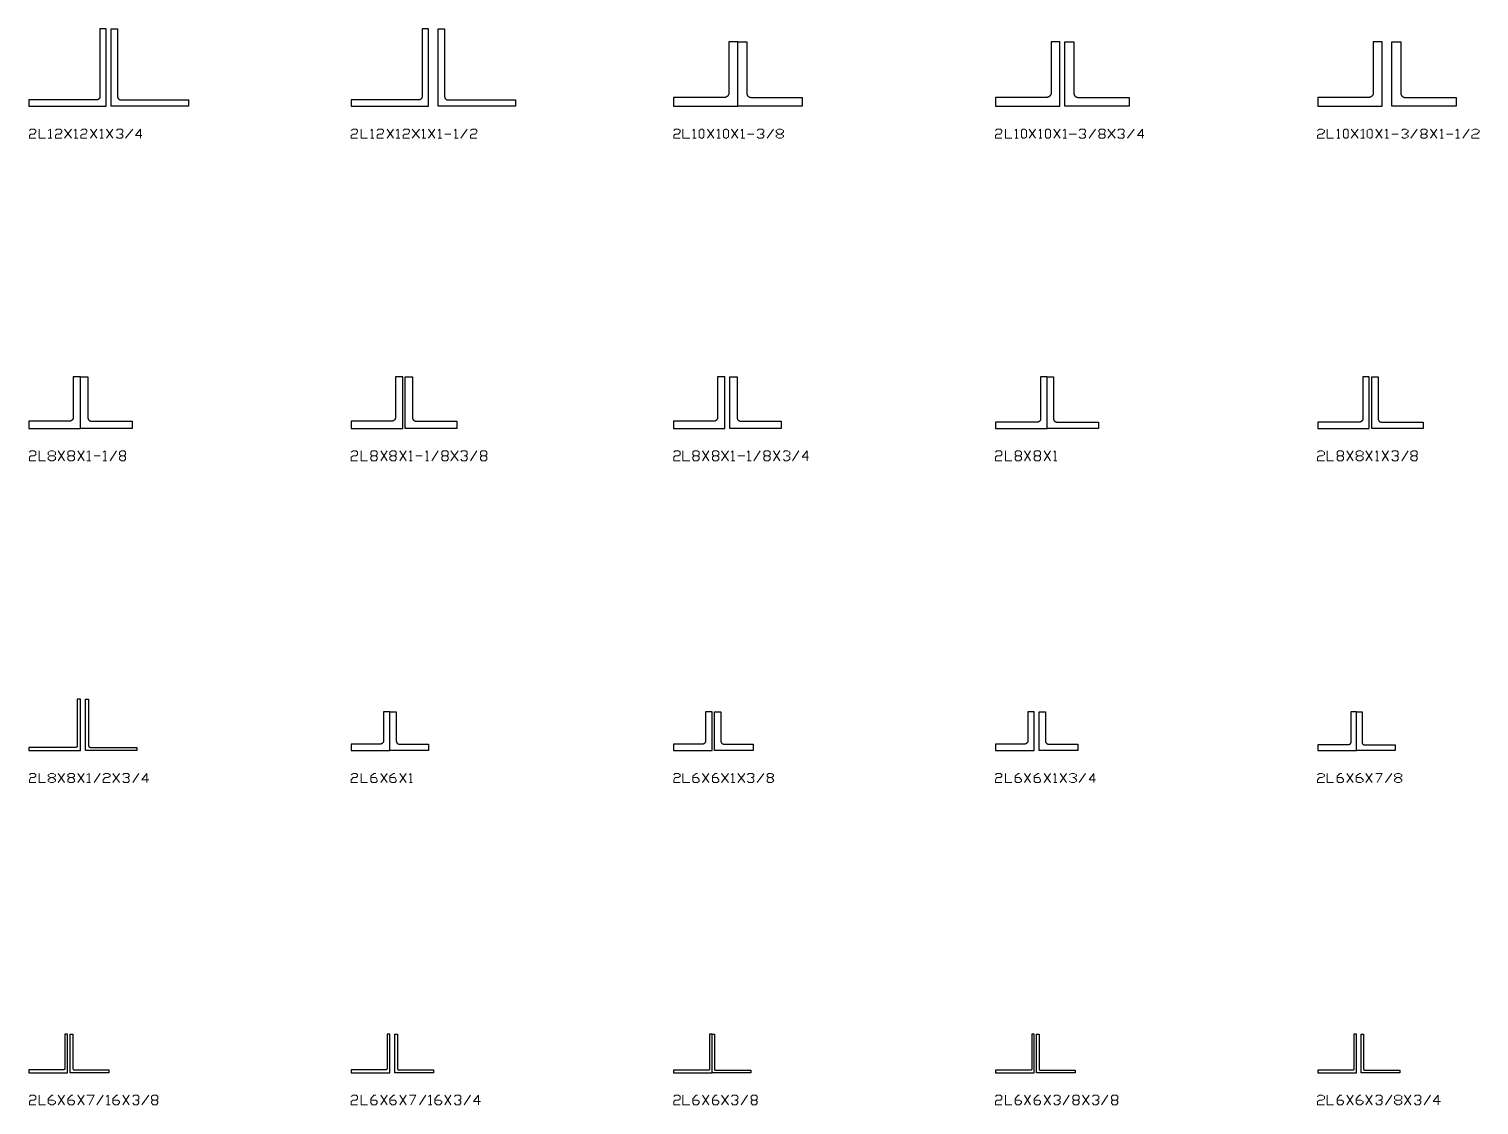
# Model space of a CAD drawing. Header units: inches. Extents: x 0 to 985, y -1555 to 12.
# Drawn here: x 500 to 725, y -155 to 12 of the extents above; entities that cross this region are included whole.
import ezdxf

# ---------------------------------------------------------------- set-up
doc = ezdxf.new("R2010")
doc.units = ezdxf.units.IN
doc.header["$MEASUREMENT"] = 0
doc.layers.add('AISC_STEEL', color=7, linetype='Continuous')

msp = doc.modelspace()

# ---------------------------------------------------------------- linework, layer by layer
at = {"color": 3, "lineweight": 0}
for points in [[(500.06, -3.76), (500.27, -3.54), (500.82, -3.54), (501.04, -3.76), (501.04, -3.97), (500.82, -4.3), (500.27, -4.3), (500.06, -4.52), (500.06, -4.96), (501.04, -4.96)], [(501.58, -3.54), (501.58, -4.96), (502.56, -4.96)], [(503, -3.76), (503.33, -3.54), (503.33, -4.96)], [(504.09, -3.76), (504.31, -3.54), (504.85, -3.54), (505.07, -3.76), (505.07, -3.97), (504.85, -4.3), (504.31, -4.3), (504.09, -4.52), (504.09, -4.96), (505.07, -4.96)], [(505.51, -4.96), (506.6, -3.54)], [(505.51, -3.54), (506.6, -4.96)], [(507.04, -3.76), (507.25, -3.54), (507.25, -4.96)], [(508.02, -3.76), (508.34, -3.54), (508.78, -3.54), (509, -3.76), (509, -3.97), (508.78, -4.3), (508.34, -4.3), (508.02, -4.52), (508.02, -4.96), (509, -4.96)], [(509.54, -4.96), (510.53, -3.54)], [(509.54, -3.54), (510.53, -4.96)], [(511.07, -3.76), (511.29, -3.54), (511.29, -4.96)], [(512.05, -4.96), (513.03, -3.54)], [(512.05, -3.54), (513.03, -4.96)], [(513.58, -3.76), (513.8, -3.54), (514.34, -3.54), (514.56, -3.76), (514.56, -3.97), (514.34, -4.3), (514.02, -4.3)], [(514.34, -4.3), (514.56, -4.52), (514.56, -4.74), (514.34, -4.96), (513.8, -4.96), (513.58, -4.74)], [(515, -4.96), (516.09, -3.54)], [(517.5, -4.52), (516.52, -4.52), (517.29, -3.54), (517.29, -4.96)], [(550, -3.76), (550.33, -3.54), (550.77, -3.54), (550.98, -3.76), (550.98, -3.97), (550.77, -4.3), (550.33, -4.3), (550, -4.52), (550, -4.96), (550.98, -4.96)], [(551.53, -3.54), (551.53, -4.96), (552.51, -4.96)], [(553.06, -3.76), (553.27, -3.54), (553.27, -4.96)], [(554.04, -3.76), (554.25, -3.54), (554.8, -3.54), (555.02, -3.76), (555.02, -3.97), (554.8, -4.3), (554.25, -4.3), (554.04, -4.52), (554.04, -4.96), (555.02, -4.96)], [(555.56, -4.96), (556.55, -3.54)], [(555.56, -3.54), (556.55, -4.96)], [(556.98, -3.76), (557.31, -3.54), (557.31, -4.96)], [(558.07, -3.76), (558.29, -3.54), (558.84, -3.54), (559.05, -3.76), (559.05, -3.97), (558.84, -4.3), (558.29, -4.3), (558.07, -4.52), (558.07, -4.96), (559.05, -4.96)], [(559.49, -4.96), (560.58, -3.54)], [(559.49, -3.54), (560.58, -4.96)], [(561.02, -3.76), (561.23, -3.54), (561.23, -4.96)], [(562, -4.96), (562.98, -3.54)], [(562, -3.54), (562.98, -4.96)], [(563.52, -3.76), (563.74, -3.54), (563.74, -4.96)], [(564.51, -4.3), (565.49, -4.3)], [(566.03, -3.76), (566.25, -3.54), (566.25, -4.96)], [(567.01, -4.96), (568, -3.54)], [(568.54, -3.76), (568.76, -3.54), (569.3, -3.54), (569.52, -3.76), (569.52, -3.97), (569.3, -4.3), (568.76, -4.3), (568.54, -4.52), (568.54, -4.96), (569.52, -4.96)], [(600.06, -3.76), (600.27, -3.54), (600.82, -3.54), (601.04, -3.76), (601.04, -3.97), (600.82, -4.3), (600.27, -4.3), (600.06, -4.52), (600.06, -4.96), (601.04, -4.96)], [(601.47, -3.54), (601.47, -4.96), (602.56, -4.96)], [(603, -3.76), (603.22, -3.54), (603.22, -4.96)], [(605.29, -4.96), (606.27, -3.54)], [(605.29, -3.54), (606.27, -4.96)], [(606.82, -3.76), (607.04, -3.54), (607.04, -4.96)], [(609, -4.96), (609.98, -3.54)], [(609, -3.54), (609.98, -4.96)], [(610.53, -3.76), (610.74, -3.54), (610.74, -4.96)], [(611.51, -4.3), (612.49, -4.3)], [(613.03, -3.76), (613.25, -3.54), (613.8, -3.54), (614.02, -3.76), (614.02, -3.97), (613.8, -4.3), (613.47, -4.3)], [(613.8, -4.3), (614.02, -4.52), (614.02, -4.74), (613.8, -4.96), (613.25, -4.96), (613.03, -4.74)], [(614.56, -4.96), (615.54, -3.54)], [(616.74, -4.3), (617.07, -4.52), (617.07, -4.74), (616.74, -4.96), (616.31, -4.96), (615.98, -4.74), (615.98, -4.52), (616.31, -4.3), (616.74, -4.3), (617.07, -3.97), (617.07, -3.76), (616.74, -3.54), (616.31, -3.54), (615.98, -3.76), (615.98, -3.97), (616.31, -4.3)], [(650, -3.76), (650.22, -3.54), (650.77, -3.54), (650.98, -3.76), (650.98, -3.97), (650.77, -4.3), (650.22, -4.3), (650, -4.52), (650, -4.96), (650.98, -4.96)], [(651.53, -3.54), (651.53, -4.96), (652.51, -4.96)], [(653.06, -3.76), (653.27, -3.54), (653.27, -4.96)], [(655.24, -4.96), (656.22, -3.54)], [(655.24, -3.54), (656.22, -4.96)], [(656.76, -3.76), (656.98, -3.54), (656.98, -4.96)], [(659.05, -4.96), (660.03, -3.54)], [(659.05, -3.54), (660.03, -4.96)], [(660.47, -3.76), (660.8, -3.54), (660.8, -4.96)], [(661.45, -4.3), (662.54, -4.3)], [(662.98, -3.76), (663.2, -3.54), (663.74, -3.54), (663.96, -3.76), (663.96, -3.97), (663.74, -4.3), (663.52, -4.3)], [(663.74, -4.3), (663.96, -4.52), (663.96, -4.74), (663.74, -4.96), (663.2, -4.96), (662.98, -4.74)], [(664.51, -4.96), (665.49, -3.54)], [(666.8, -4.3), (667.01, -4.52), (667.01, -4.74), (666.8, -4.96), (666.25, -4.96), (666.03, -4.74), (666.03, -4.52), (666.25, -4.3), (666.8, -4.3), (667.01, -3.97), (667.01, -3.76), (666.8, -3.54), (666.25, -3.54), (666.03, -3.76), (666.03, -3.97), (666.25, -4.3)], [(667.45, -4.96), (668.54, -3.54)], [(667.45, -3.54), (668.54, -4.96)], [(668.98, -3.76), (669.2, -3.54), (669.74, -3.54), (669.96, -3.76), (669.96, -3.97), (669.74, -4.3), (669.52, -4.3)], [(669.74, -4.3), (669.96, -4.52), (669.96, -4.74), (669.74, -4.96), (669.2, -4.96), (668.98, -4.74)], [(670.5, -4.96), (671.49, -3.54)], [(673.01, -4.52), (672.03, -4.52), (672.79, -3.54), (672.79, -4.96)], [(699.95, -3.76), (700.27, -3.54), (700.71, -3.54), (701.04, -3.76), (701.04, -3.97), (700.71, -4.3), (700.27, -4.3), (699.95, -4.52), (699.95, -4.96), (701.04, -4.96)], [(701.47, -3.54), (701.47, -4.96), (702.46, -4.96)], [(703, -3.76), (703.22, -3.54), (703.22, -4.96)], [(705.18, -4.96), (706.27, -3.54)], [(705.18, -3.54), (706.27, -4.96)], [(706.71, -3.76), (707.04, -3.54), (707.04, -4.96)], [(709, -4.96), (709.98, -3.54)], [(709, -3.54), (709.98, -4.96)], [(710.53, -3.76), (710.74, -3.54), (710.74, -4.96)], [(711.51, -4.3), (712.49, -4.3)], [(713.03, -3.76), (713.25, -3.54), (713.69, -3.54), (714.02, -3.76), (714.02, -3.97), (713.69, -4.3), (713.47, -4.3)], [(713.69, -4.3), (714.02, -4.52), (714.02, -4.74), (713.69, -4.96), (713.25, -4.96), (713.03, -4.74)], [(714.45, -4.96), (715.43, -3.54)], [(716.74, -4.3), (716.96, -4.52), (716.96, -4.74), (716.74, -4.96), (716.2, -4.96), (715.98, -4.74), (715.98, -4.52), (716.2, -4.3), (716.74, -4.3), (716.96, -3.97), (716.96, -3.76), (716.74, -3.54), (716.2, -3.54), (715.98, -3.76), (715.98, -3.97), (716.2, -4.3)], [(717.5, -4.96), (718.49, -3.54)], [(717.5, -3.54), (718.49, -4.96)], [(719.03, -3.76), (719.25, -3.54), (719.25, -4.96)], [(720.01, -4.3), (720.99, -4.3)], [(721.43, -3.76), (721.76, -3.54), (721.76, -4.96)], [(722.52, -4.96), (723.5, -3.54)], [(723.94, -3.76), (724.27, -3.54), (724.7, -3.54), (725.03, -3.76), (725.03, -3.97), (724.7, -4.3), (724.27, -4.3), (723.94, -4.52), (723.94, -4.96), (725.03, -4.96)], [(503, -4.96), (503.55, -4.96)], [(507.04, -4.96), (507.58, -4.96)], [(511.07, -4.96), (511.51, -4.96)], [(553.06, -4.96), (553.49, -4.96)], [(556.98, -4.96), (557.53, -4.96)], [(561.02, -4.96), (561.56, -4.96)], [(563.52, -4.96), (564.07, -4.96)], [(566.03, -4.96), (566.58, -4.96)], [(603, -4.96), (603.55, -4.96)], [(606.82, -4.96), (607.25, -4.96)], [(610.53, -4.96), (611.07, -4.96)], [(653.06, -4.96), (653.49, -4.96)], [(656.76, -4.96), (657.2, -4.96)], [(660.47, -4.96), (661.02, -4.96)], [(703, -4.96), (703.44, -4.96)], [(706.71, -4.96), (707.25, -4.96)], [(710.53, -4.96), (710.96, -4.96)], [(719.03, -4.96), (719.47, -4.96)], [(721.43, -4.96), (721.98, -4.96)], [(500.06, -53.7), (500.27, -53.48), (500.82, -53.48), (501.04, -53.7), (501.04, -54.03), (500.82, -54.25), (500.27, -54.25), (500.06, -54.47), (500.06, -55.01), (501.04, -55.01)], [(501.58, -53.48), (501.58, -55.01), (502.56, -55.01)], [(503.76, -54.25), (504.09, -54.47), (504.09, -54.79), (503.76, -55.01), (503.33, -55.01), (503, -54.79), (503, -54.47), (503.33, -54.25), (503.76, -54.25), (504.09, -54.03), (504.09, -53.7), (503.76, -53.48), (503.33, -53.48), (503, -53.7), (503, -54.03), (503.33, -54.25)], [(504.53, -55.01), (505.51, -53.48)], [(504.53, -53.48), (505.51, -55.01)], [(506.82, -54.25), (507.04, -54.47), (507.04, -54.79), (506.82, -55.01), (506.27, -55.01), (506.05, -54.79), (506.05, -54.47), (506.27, -54.25), (506.82, -54.25), (507.04, -54.03), (507.04, -53.7), (506.82, -53.48), (506.27, -53.48), (506.05, -53.7), (506.05, -54.03), (506.27, -54.25)], [(507.58, -55.01), (508.56, -53.48)], [(507.58, -53.48), (508.56, -55.01)], [(509, -53.7), (509.33, -53.48), (509.33, -55.01)], [(511.51, -53.7), (511.83, -53.48), (511.83, -55.01)], [(512.6, -55.01), (513.58, -53.48)], [(514.78, -54.25), (515, -54.47), (515, -54.79), (514.78, -55.01), (514.34, -55.01), (514.02, -54.79), (514.02, -54.47), (514.34, -54.25), (514.78, -54.25), (515, -54.03), (515, -53.7), (514.78, -53.48), (514.34, -53.48), (514.02, -53.7), (514.02, -54.03), (514.34, -54.25)], [(550, -53.7), (550.33, -53.48), (550.77, -53.48), (550.98, -53.7), (550.98, -54.03), (550.77, -54.25), (550.33, -54.25), (550, -54.47), (550, -55.01), (550.98, -55.01)], [(551.53, -53.48), (551.53, -55.01), (552.51, -55.01)], [(553.82, -54.25), (554.04, -54.47), (554.04, -54.79), (553.82, -55.01), (553.27, -55.01), (553.06, -54.79), (553.06, -54.47), (553.27, -54.25), (553.82, -54.25), (554.04, -54.03), (554.04, -53.7), (553.82, -53.48), (553.27, -53.48), (553.06, -53.7), (553.06, -54.03), (553.27, -54.25)], [(554.58, -55.01), (555.56, -53.48)], [(554.58, -53.48), (555.56, -55.01)], [(556.76, -54.25), (556.98, -54.47), (556.98, -54.79), (556.76, -55.01), (556.33, -55.01), (556, -54.79), (556, -54.47), (556.33, -54.25), (556.76, -54.25), (556.98, -54.03), (556.98, -53.7), (556.76, -53.48), (556.33, -53.48), (556, -53.7), (556, -54.03), (556.33, -54.25)], [(557.53, -55.01), (558.51, -53.48)], [(557.53, -53.48), (558.51, -55.01)], [(559.05, -53.7), (559.27, -53.48), (559.27, -55.01)], [(561.56, -53.7), (561.78, -53.48), (561.78, -55.01)], [(562.54, -55.01), (563.52, -53.48)], [(564.83, -54.25), (565.05, -54.47), (565.05, -54.79), (564.83, -55.01), (564.29, -55.01), (564.07, -54.79), (564.07, -54.47), (564.29, -54.25), (564.83, -54.25), (565.05, -54.03), (565.05, -53.7), (564.83, -53.48), (564.29, -53.48), (564.07, -53.7), (564.07, -54.03), (564.29, -54.25)], [(565.49, -55.01), (566.58, -53.48)], [(565.49, -53.48), (566.58, -55.01)], [(567.01, -53.7), (567.23, -53.48), (567.78, -53.48), (568, -53.7), (568, -54.03), (567.78, -54.25), (567.56, -54.25)], [(568.54, -55.01), (569.52, -53.48)], [(570.83, -54.25), (571.05, -54.47), (571.05, -54.79), (570.83, -55.01), (570.29, -55.01), (570.07, -54.79), (570.07, -54.47), (570.29, -54.25), (570.83, -54.25), (571.05, -54.03), (571.05, -53.7), (570.83, -53.48), (570.29, -53.48), (570.07, -53.7), (570.07, -54.03), (570.29, -54.25)], [(600.06, -53.7), (600.27, -53.48), (600.82, -53.48), (601.04, -53.7), (601.04, -54.03), (600.82, -54.25), (600.27, -54.25), (600.06, -54.47), (600.06, -55.01), (601.04, -55.01)], [(601.47, -53.48), (601.47, -55.01), (602.56, -55.01)], [(603.76, -54.25), (603.98, -54.47), (603.98, -54.79), (603.76, -55.01), (603.22, -55.01), (603, -54.79), (603, -54.47), (603.22, -54.25), (603.76, -54.25), (603.98, -54.03), (603.98, -53.7), (603.76, -53.48), (603.22, -53.48), (603, -53.7), (603, -54.03), (603.22, -54.25)], [(604.53, -55.01), (605.51, -53.48)], [(604.53, -53.48), (605.51, -55.01)], [(606.82, -54.25), (607.04, -54.47), (607.04, -54.79), (606.82, -55.01), (606.27, -55.01), (606.05, -54.79), (606.05, -54.47), (606.27, -54.25), (606.82, -54.25), (607.04, -54.03), (607.04, -53.7), (606.82, -53.48), (606.27, -53.48), (606.05, -53.7), (606.05, -54.03), (606.27, -54.25)], [(607.47, -55.01), (608.56, -53.48)], [(607.47, -53.48), (608.56, -55.01)], [(609, -53.7), (609.22, -53.48), (609.22, -55.01)], [(611.51, -53.7), (611.73, -53.48), (611.73, -55.01)], [(612.49, -55.01), (613.47, -53.48)], [(614.78, -54.25), (615, -54.47), (615, -54.79), (614.78, -55.01), (614.23, -55.01), (614.02, -54.79), (614.02, -54.47), (614.23, -54.25), (614.78, -54.25), (615, -54.03), (615, -53.7), (614.78, -53.48), (614.23, -53.48), (614.02, -53.7), (614.02, -54.03), (614.23, -54.25)], [(615.54, -55.01), (616.52, -53.48)], [(615.54, -53.48), (616.52, -55.01)], [(617.07, -53.7), (617.29, -53.48), (617.72, -53.48), (618.05, -53.7), (618.05, -54.03), (617.72, -54.25), (617.5, -54.25)], [(618.49, -55.01), (619.47, -53.48)], [(620.99, -54.47), (620.01, -54.47), (620.78, -53.48), (620.78, -55.01)], [(650, -53.7), (650.22, -53.48), (650.77, -53.48), (650.98, -53.7), (650.98, -54.03), (650.77, -54.25), (650.22, -54.25), (650, -54.47), (650, -55.01), (650.98, -55.01)], [(651.53, -53.48), (651.53, -55.01), (652.51, -55.01)], [(653.71, -54.25), (654.04, -54.47), (654.04, -54.79), (653.71, -55.01), (653.27, -55.01), (653.06, -54.79), (653.06, -54.47), (653.27, -54.25), (653.71, -54.25), (654.04, -54.03), (654.04, -53.7), (653.71, -53.48), (653.27, -53.48), (653.06, -53.7), (653.06, -54.03), (653.27, -54.25)], [(654.47, -55.01), (655.45, -53.48)], [(654.47, -53.48), (655.45, -55.01)], [(656.76, -54.25), (656.98, -54.47), (656.98, -54.79), (656.76, -55.01), (656.22, -55.01), (656, -54.79), (656, -54.47), (656.22, -54.25), (656.76, -54.25), (656.98, -54.03), (656.98, -53.7), (656.76, -53.48), (656.22, -53.48), (656, -53.7), (656, -54.03), (656.22, -54.25)], [(657.53, -55.01), (658.51, -53.48)], [(657.53, -53.48), (658.51, -55.01)], [(659.05, -53.7), (659.27, -53.48), (659.27, -55.01)], [(699.95, -53.7), (700.27, -53.48), (700.71, -53.48), (701.04, -53.7), (701.04, -54.03), (700.71, -54.25), (700.27, -54.25), (699.95, -54.47), (699.95, -55.01), (701.04, -55.01)], [(701.47, -53.48), (701.47, -55.01), (702.46, -55.01)], [(703.76, -54.25), (703.98, -54.47), (703.98, -54.79), (703.76, -55.01), (703.22, -55.01), (703, -54.79), (703, -54.47), (703.22, -54.25), (703.76, -54.25), (703.98, -54.03), (703.98, -53.7), (703.76, -53.48), (703.22, -53.48), (703, -53.7), (703, -54.03), (703.22, -54.25)], [(704.53, -55.01), (705.51, -53.48)], [(704.53, -53.48), (705.51, -55.01)], [(706.71, -54.25), (707.04, -54.47), (707.04, -54.79), (706.71, -55.01), (706.27, -55.01), (705.95, -54.79), (705.95, -54.47), (706.27, -54.25), (706.71, -54.25), (707.04, -54.03), (707.04, -53.7), (706.71, -53.48), (706.27, -53.48), (705.95, -53.7), (705.95, -54.03), (706.27, -54.25)], [(707.47, -55.01), (708.45, -53.48)], [(707.47, -53.48), (708.45, -55.01)], [(709, -53.7), (709.22, -53.48), (709.22, -55.01)], [(709.98, -55.01), (710.96, -53.48)], [(709.98, -53.48), (710.96, -55.01)], [(711.51, -53.7), (711.73, -53.48), (712.27, -53.48), (712.49, -53.7), (712.49, -54.03), (712.27, -54.25), (711.94, -54.25)], [(713.03, -55.01), (714.02, -53.48)], [(715.21, -54.25), (715.43, -54.47), (715.43, -54.79), (715.21, -55.01), (714.78, -55.01), (714.45, -54.79), (714.45, -54.47), (714.78, -54.25), (715.21, -54.25), (715.43, -54.03), (715.43, -53.7), (715.21, -53.48), (714.78, -53.48), (714.45, -53.7), (714.45, -54.03), (714.78, -54.25)], [(509, -55.01), (509.54, -55.01)], [(510.09, -54.25), (511.07, -54.25)], [(511.51, -55.01), (512.05, -55.01)], [(559.05, -55.01), (559.49, -55.01)], [(560.03, -54.25), (561.02, -54.25)], [(561.56, -55.01), (562, -55.01)], [(567.78, -54.25), (568, -54.47), (568, -54.79), (567.78, -55.01), (567.23, -55.01), (567.01, -54.79)], [(609, -55.01), (609.54, -55.01)], [(609.98, -54.25), (611.07, -54.25)], [(611.51, -55.01), (612.05, -55.01)], [(617.72, -54.25), (618.05, -54.47), (618.05, -54.79), (617.72, -55.01), (617.29, -55.01), (617.07, -54.79)], [(659.05, -55.01), (659.49, -55.01)], [(709, -55.01), (709.44, -55.01)], [(712.27, -54.25), (712.49, -54.47), (712.49, -54.79), (712.27, -55.01), (711.73, -55.01), (711.51, -54.79)], [(500.06, -103.76), (500.27, -103.54), (500.82, -103.54), (501.04, -103.76), (501.04, -103.97), (500.82, -104.19), (500.27, -104.19), (500.06, -104.52), (500.06, -104.96), (501.04, -104.96)], [(501.58, -103.54), (501.58, -104.96), (502.56, -104.96)], [(503.76, -104.19), (504.09, -104.52), (504.09, -104.74), (503.76, -104.96), (503.33, -104.96), (503, -104.74), (503, -104.52), (503.33, -104.19), (503.76, -104.19), (504.09, -103.97), (504.09, -103.76), (503.76, -103.54), (503.33, -103.54), (503, -103.76), (503, -103.97), (503.33, -104.19)], [(504.53, -104.96), (505.51, -103.54)], [(504.53, -103.54), (505.51, -104.96)], [(506.82, -104.19), (507.04, -104.52), (507.04, -104.74), (506.82, -104.96), (506.27, -104.96), (506.05, -104.74), (506.05, -104.52), (506.27, -104.19), (506.82, -104.19), (507.04, -103.97), (507.04, -103.76), (506.82, -103.54), (506.27, -103.54), (506.05, -103.76), (506.05, -103.97), (506.27, -104.19)], [(507.58, -104.96), (508.56, -103.54)], [(507.58, -103.54), (508.56, -104.96)], [(509, -103.76), (509.33, -103.54), (509.33, -104.96)], [(509, -104.96), (509.54, -104.96)], [(510.09, -104.96), (511.07, -103.54)], [(511.51, -103.76), (511.83, -103.54), (512.27, -103.54), (512.6, -103.76), (512.6, -103.97), (512.27, -104.19), (511.83, -104.19), (511.51, -104.52), (511.51, -104.96), (512.6, -104.96)], [(513.03, -104.96), (514.02, -103.54)], [(513.03, -103.54), (514.02, -104.96)], [(514.56, -103.76), (514.78, -103.54), (515.32, -103.54), (515.54, -103.76), (515.54, -103.97), (515.32, -104.19), (515, -104.19)], [(515.32, -104.19), (515.54, -104.52), (515.54, -104.74), (515.32, -104.96), (514.78, -104.96), (514.56, -104.74)], [(516.09, -104.96), (517.07, -103.54)], [(518.6, -104.52), (517.5, -104.52), (518.27, -103.54), (518.27, -104.96)], [(550, -103.76), (550.33, -103.54), (550.77, -103.54), (550.98, -103.76), (550.98, -103.97), (550.77, -104.19), (550.33, -104.19), (550, -104.52), (550, -104.96), (550.98, -104.96)], [(551.53, -103.54), (551.53, -104.96), (552.51, -104.96)], [(553.06, -104.19), (553.82, -104.19), (554.04, -104.52), (554.04, -104.74), (553.82, -104.96), (553.27, -104.96), (553.06, -104.74), (553.06, -103.97), (553.49, -103.54), (553.82, -103.54)], [(554.58, -104.96), (555.56, -103.54)], [(554.58, -103.54), (555.56, -104.96)], [(556, -104.19), (556.76, -104.19), (556.98, -104.52), (556.98, -104.74), (556.76, -104.96), (556.33, -104.96), (556, -104.74), (556, -103.97), (556.55, -103.54), (556.76, -103.54)], [(557.53, -104.96), (558.51, -103.54)], [(557.53, -103.54), (558.51, -104.96)], [(559.05, -103.76), (559.27, -103.54), (559.27, -104.96)], [(559.05, -104.96), (559.49, -104.96)], [(600.06, -103.76), (600.27, -103.54), (600.82, -103.54), (601.04, -103.76), (601.04, -103.97), (600.82, -104.19), (600.27, -104.19), (600.06, -104.52), (600.06, -104.96), (601.04, -104.96)], [(601.47, -103.54), (601.47, -104.96), (602.56, -104.96)], [(603, -104.19), (603.76, -104.19), (603.98, -104.52), (603.98, -104.74), (603.76, -104.96), (603.22, -104.96), (603, -104.74), (603, -103.97), (603.55, -103.54), (603.76, -103.54)], [(604.53, -104.96), (605.51, -103.54)], [(604.53, -103.54), (605.51, -104.96)], [(606.05, -104.19), (606.82, -104.19), (607.04, -104.52), (607.04, -104.74), (606.82, -104.96), (606.27, -104.96), (606.05, -104.74), (606.05, -103.97), (606.49, -103.54), (606.82, -103.54)], [(607.47, -104.96), (608.56, -103.54)], [(607.47, -103.54), (608.56, -104.96)], [(609, -103.76), (609.22, -103.54), (609.22, -104.96)], [(609, -104.96), (609.54, -104.96)], [(609.98, -104.96), (611.07, -103.54)], [(609.98, -103.54), (611.07, -104.96)], [(611.51, -103.76), (611.73, -103.54), (612.27, -103.54), (612.49, -103.76), (612.49, -103.97), (612.27, -104.19), (612.05, -104.19)], [(612.27, -104.19), (612.49, -104.52), (612.49, -104.74), (612.27, -104.96), (611.73, -104.96), (611.51, -104.74)], [(613.03, -104.96), (614.02, -103.54)], [(615.21, -104.19), (615.54, -104.52), (615.54, -104.74), (615.21, -104.96), (614.78, -104.96), (614.56, -104.74), (614.56, -104.52), (614.78, -104.19), (615.21, -104.19), (615.54, -103.97), (615.54, -103.76), (615.21, -103.54), (614.78, -103.54), (614.56, -103.76), (614.56, -103.97), (614.78, -104.19)], [(650, -103.76), (650.22, -103.54), (650.77, -103.54), (650.98, -103.76), (650.98, -103.97), (650.77, -104.19), (650.22, -104.19), (650, -104.52), (650, -104.96), (650.98, -104.96)], [(651.53, -103.54), (651.53, -104.96), (652.51, -104.96)], [(653.06, -104.19), (653.71, -104.19), (654.04, -104.52), (654.04, -104.74), (653.71, -104.96), (653.27, -104.96), (653.06, -104.74), (653.06, -103.97), (653.49, -103.54), (653.71, -103.54)], [(654.47, -104.96), (655.45, -103.54)], [(654.47, -103.54), (655.45, -104.96)], [(656, -104.19), (656.76, -104.19), (656.98, -104.52), (656.98, -104.74), (656.76, -104.96), (656.22, -104.96), (656, -104.74), (656, -103.97), (656.55, -103.54), (656.76, -103.54)], [(657.53, -104.96), (658.51, -103.54)], [(657.53, -103.54), (658.51, -104.96)], [(659.05, -103.76), (659.27, -103.54), (659.27, -104.96)], [(659.05, -104.96), (659.49, -104.96)], [(660.03, -104.96), (661.02, -103.54)], [(660.03, -103.54), (661.02, -104.96)], [(661.45, -103.76), (661.78, -103.54), (662.22, -103.54), (662.54, -103.76), (662.54, -103.97), (662.22, -104.19), (662, -104.19)], [(662.22, -104.19), (662.54, -104.52), (662.54, -104.74), (662.22, -104.96), (661.78, -104.96), (661.45, -104.74)], [(662.98, -104.96), (663.96, -103.54)], [(665.49, -104.52), (664.51, -104.52), (665.27, -103.54), (665.27, -104.96)], [(699.95, -103.76), (700.27, -103.54), (700.71, -103.54), (701.04, -103.76), (701.04, -103.97), (700.71, -104.19), (700.27, -104.19), (699.95, -104.52), (699.95, -104.96), (701.04, -104.96)], [(701.47, -103.54), (701.47, -104.96), (702.46, -104.96)], [(703, -104.19), (703.76, -104.19), (703.98, -104.52), (703.98, -104.74), (703.76, -104.96), (703.22, -104.96), (703, -104.74), (703, -103.97), (703.44, -103.54), (703.76, -103.54)], [(704.53, -104.96), (705.51, -103.54)], [(704.53, -103.54), (705.51, -104.96)], [(705.95, -104.19), (706.71, -104.19), (707.04, -104.52), (707.04, -104.74), (706.71, -104.96), (706.27, -104.96), (705.95, -104.74), (705.95, -103.97), (706.49, -103.54), (706.71, -103.54)], [(707.47, -104.96), (708.45, -103.54)], [(707.47, -103.54), (708.45, -104.96)], [(709, -103.54), (709.98, -103.54), (709.22, -104.96)], [(710.53, -104.96), (711.51, -103.54)], [(712.71, -104.19), (713.03, -104.52), (713.03, -104.74), (712.71, -104.96), (712.27, -104.96), (711.94, -104.74), (711.94, -104.52), (712.27, -104.19), (712.71, -104.19), (713.03, -103.97), (713.03, -103.76), (712.71, -103.54), (712.27, -103.54), (711.94, -103.76), (711.94, -103.97), (712.27, -104.19)], [(500.06, -153.7), (500.27, -153.48), (500.82, -153.48), (501.04, -153.7), (501.04, -154.03), (500.82, -154.25), (500.27, -154.25), (500.06, -154.47), (500.06, -155.01), (501.04, -155.01)], [(501.58, -153.48), (501.58, -155.01), (502.56, -155.01)], [(503, -154.25), (503.76, -154.25), (504.09, -154.47), (504.09, -154.68), (503.76, -155.01), (503.33, -155.01), (503, -154.68), (503, -154.03), (503.55, -153.48), (503.76, -153.48)], [(504.53, -155.01), (505.51, -153.48)], [(504.53, -153.48), (505.51, -155.01)], [(506.05, -154.25), (506.82, -154.25), (507.04, -154.47), (507.04, -154.68), (506.82, -155.01), (506.27, -155.01), (506.05, -154.68), (506.05, -154.03), (506.6, -153.48), (506.82, -153.48)], [(507.58, -155.01), (508.56, -153.48)], [(507.58, -153.48), (508.56, -155.01)], [(509, -153.48), (510.09, -153.48), (509.33, -155.01)], [(510.53, -155.01), (511.51, -153.48)], [(512.05, -153.7), (512.27, -153.48), (512.27, -155.01)], [(512.05, -155.01), (512.6, -155.01)], [(513.03, -154.25), (513.8, -154.25), (514.02, -154.47), (514.02, -154.68), (513.8, -155.01), (513.25, -155.01), (513.03, -154.68), (513.03, -154.03), (513.58, -153.48), (513.8, -153.48)], [(514.56, -155.01), (515.54, -153.48)], [(514.56, -153.48), (515.54, -155.01)], [(516.09, -153.7), (516.31, -153.48), (516.85, -153.48), (517.07, -153.7), (517.07, -154.03), (516.85, -154.25), (516.52, -154.25)], [(516.85, -154.25), (517.07, -154.47), (517.07, -154.68), (516.85, -155.01), (516.31, -155.01), (516.09, -154.68)], [(517.5, -155.01), (518.6, -153.48)], [(519.79, -154.25), (520.01, -154.47), (520.01, -154.68), (519.79, -155.01), (519.25, -155.01), (519.03, -154.68), (519.03, -154.47), (519.25, -154.25), (519.79, -154.25), (520.01, -154.03), (520.01, -153.7), (519.79, -153.48), (519.25, -153.48), (519.03, -153.7), (519.03, -154.03), (519.25, -154.25)], [(550, -153.7), (550.33, -153.48), (550.77, -153.48), (550.98, -153.7), (550.98, -154.03), (550.77, -154.25), (550.33, -154.25), (550, -154.47), (550, -155.01), (550.98, -155.01)], [(551.53, -153.48), (551.53, -155.01), (552.51, -155.01)], [(553.06, -154.25), (553.82, -154.25), (554.04, -154.47), (554.04, -154.68), (553.82, -155.01), (553.27, -155.01), (553.06, -154.68), (553.06, -154.03), (553.49, -153.48), (553.82, -153.48)], [(554.58, -155.01), (555.56, -153.48)], [(554.58, -153.48), (555.56, -155.01)], [(556, -154.25), (556.76, -154.25), (556.98, -154.47), (556.98, -154.68), (556.76, -155.01), (556.33, -155.01), (556, -154.68), (556, -154.03), (556.55, -153.48), (556.76, -153.48)], [(557.53, -155.01), (558.51, -153.48)], [(557.53, -153.48), (558.51, -155.01)], [(559.05, -153.48), (560.03, -153.48), (559.27, -155.01)], [(560.58, -155.01), (561.56, -153.48)], [(562, -153.7), (562.32, -153.48), (562.32, -155.01)], [(562, -155.01), (562.54, -155.01)], [(562.98, -154.25), (563.74, -154.25), (564.07, -154.47), (564.07, -154.68), (563.74, -155.01), (563.31, -155.01), (562.98, -154.68), (562.98, -154.03), (563.52, -153.48), (563.74, -153.48)], [(564.51, -155.01), (565.49, -153.48)], [(564.51, -153.48), (565.49, -155.01)], [(566.03, -153.7), (566.25, -153.48), (566.8, -153.48), (567.01, -153.7), (567.01, -154.03), (566.8, -154.25), (566.58, -154.25)], [(566.8, -154.25), (567.01, -154.47), (567.01, -154.68), (566.8, -155.01), (566.25, -155.01), (566.03, -154.68)], [(567.56, -155.01), (568.54, -153.48)], [(570.07, -154.47), (568.98, -154.47), (569.74, -153.48), (569.74, -155.01)], [(600.06, -153.7), (600.27, -153.48), (600.82, -153.48), (601.04, -153.7), (601.04, -154.03), (600.82, -154.25), (600.27, -154.25), (600.06, -154.47), (600.06, -155.01), (601.04, -155.01)], [(601.47, -153.48), (601.47, -155.01), (602.56, -155.01)], [(603, -154.25), (603.76, -154.25), (603.98, -154.47), (603.98, -154.68), (603.76, -155.01), (603.22, -155.01), (603, -154.68), (603, -154.03), (603.55, -153.48), (603.76, -153.48)], [(604.53, -155.01), (605.51, -153.48)], [(604.53, -153.48), (605.51, -155.01)], [(606.05, -154.25), (606.82, -154.25), (607.04, -154.47), (607.04, -154.68), (606.82, -155.01), (606.27, -155.01), (606.05, -154.68), (606.05, -154.03), (606.49, -153.48), (606.82, -153.48)], [(607.47, -155.01), (608.56, -153.48)], [(607.47, -153.48), (608.56, -155.01)], [(609, -153.7), (609.22, -153.48), (609.76, -153.48), (609.98, -153.7), (609.98, -154.03), (609.76, -154.25), (609.54, -154.25)], [(609.76, -154.25), (609.98, -154.47), (609.98, -154.68), (609.76, -155.01), (609.22, -155.01), (609, -154.68)], [(610.53, -155.01), (611.51, -153.48)], [(612.82, -154.25), (613.03, -154.47), (613.03, -154.68), (612.82, -155.01), (612.27, -155.01), (612.05, -154.68), (612.05, -154.47), (612.27, -154.25), (612.82, -154.25), (613.03, -154.03), (613.03, -153.7), (612.82, -153.48), (612.27, -153.48), (612.05, -153.7), (612.05, -154.03), (612.27, -154.25)], [(650, -153.7), (650.22, -153.48), (650.77, -153.48), (650.98, -153.7), (650.98, -154.03), (650.77, -154.25), (650.22, -154.25), (650, -154.47), (650, -155.01), (650.98, -155.01)], [(651.53, -153.48), (651.53, -155.01), (652.51, -155.01)], [(653.06, -154.25), (653.71, -154.25), (654.04, -154.47), (654.04, -154.68), (653.71, -155.01), (653.27, -155.01), (653.06, -154.68), (653.06, -154.03), (653.49, -153.48), (653.71, -153.48)], [(654.47, -155.01), (655.45, -153.48)], [(654.47, -153.48), (655.45, -155.01)], [(656, -154.25), (656.76, -154.25), (656.98, -154.47), (656.98, -154.68), (656.76, -155.01), (656.22, -155.01), (656, -154.68), (656, -154.03), (656.55, -153.48), (656.76, -153.48)], [(657.53, -155.01), (658.51, -153.48)], [(657.53, -153.48), (658.51, -155.01)], [(659.05, -153.7), (659.27, -153.48), (659.71, -153.48), (660.03, -153.7), (660.03, -154.03), (659.71, -154.25), (659.49, -154.25)], [(659.71, -154.25), (660.03, -154.47), (660.03, -154.68), (659.71, -155.01), (659.27, -155.01), (659.05, -154.68)], [(660.47, -155.01), (661.45, -153.48)], [(662.76, -154.25), (662.98, -154.47), (662.98, -154.68), (662.76, -155.01), (662.22, -155.01), (662, -154.68), (662, -154.47), (662.22, -154.25), (662.76, -154.25), (662.98, -154.03), (662.98, -153.7), (662.76, -153.48), (662.22, -153.48), (662, -153.7), (662, -154.03), (662.22, -154.25)], [(663.52, -155.01), (664.51, -153.48)], [(663.52, -153.48), (664.51, -155.01)], [(665.05, -153.7), (665.27, -153.48), (665.71, -153.48), (666.03, -153.7), (666.03, -154.03), (665.71, -154.25), (665.49, -154.25)], [(665.71, -154.25), (666.03, -154.47), (666.03, -154.68), (665.71, -155.01), (665.27, -155.01), (665.05, -154.68)], [(666.47, -155.01), (667.45, -153.48)], [(668.76, -154.25), (668.98, -154.47), (668.98, -154.68), (668.76, -155.01), (668.21, -155.01), (668, -154.68), (668, -154.47), (668.21, -154.25), (668.76, -154.25), (668.98, -154.03), (668.98, -153.7), (668.76, -153.48), (668.21, -153.48), (668, -153.7), (668, -154.03), (668.21, -154.25)], [(699.95, -153.7), (700.27, -153.48), (700.71, -153.48), (701.04, -153.7), (701.04, -154.03), (700.71, -154.25), (700.27, -154.25), (699.95, -154.47), (699.95, -155.01), (701.04, -155.01)], [(701.47, -153.48), (701.47, -155.01), (702.46, -155.01)], [(703, -154.25), (703.76, -154.25), (703.98, -154.47), (703.98, -154.68), (703.76, -155.01), (703.22, -155.01), (703, -154.68), (703, -154.03), (703.44, -153.48), (703.76, -153.48)], [(704.53, -155.01), (705.51, -153.48)], [(704.53, -153.48), (705.51, -155.01)], [(705.95, -154.25), (706.71, -154.25), (707.04, -154.47), (707.04, -154.68), (706.71, -155.01), (706.27, -155.01), (705.95, -154.68), (705.95, -154.03), (706.49, -153.48), (706.71, -153.48)], [(707.47, -155.01), (708.45, -153.48)], [(707.47, -153.48), (708.45, -155.01)], [(709, -153.7), (709.22, -153.48), (709.76, -153.48), (709.98, -153.7), (709.98, -154.03), (709.76, -154.25), (709.44, -154.25)], [(709.76, -154.25), (709.98, -154.47), (709.98, -154.68), (709.76, -155.01), (709.22, -155.01), (709, -154.68)], [(710.53, -155.01), (711.51, -153.48)], [(712.71, -154.25), (713.03, -154.47), (713.03, -154.68), (712.71, -155.01), (712.27, -155.01), (711.94, -154.68), (711.94, -154.47), (712.27, -154.25), (712.71, -154.25), (713.03, -154.03), (713.03, -153.7), (712.71, -153.48), (712.27, -153.48), (711.94, -153.7), (711.94, -154.03), (712.27, -154.25)], [(713.47, -155.01), (714.45, -153.48)], [(713.47, -153.48), (714.45, -155.01)], [(715, -153.7), (715.21, -153.48), (715.76, -153.48), (715.98, -153.7), (715.98, -154.03), (715.76, -154.25), (715.43, -154.25)], [(715.76, -154.25), (715.98, -154.47), (715.98, -154.68), (715.76, -155.01), (715.21, -155.01), (715, -154.68)], [(716.52, -155.01), (717.5, -153.48)], [(719.03, -154.47), (717.94, -154.47), (718.7, -153.48), (718.7, -155.01)]]:
    msp.add_lwpolyline(points, dxfattribs=at)
for points in [[(604.31, -4.96), (603.98, -4.74), (603.98, -3.76), (604.31, -3.54), (604.53, -3.54), (604.75, -3.76), (604.75, -4.74), (604.53, -4.96), (604.31, -4.96)], [(608.02, -4.96), (607.8, -4.74), (607.8, -3.76), (608.02, -3.54), (608.24, -3.54), (608.56, -3.76), (608.56, -4.74), (608.24, -4.96), (608.02, -4.96)], [(654.26, -4.96), (654.04, -4.74), (654.04, -3.76), (654.26, -3.54), (654.47, -3.54), (654.8, -3.76), (654.8, -4.74), (654.47, -4.96), (654.26, -4.96)], [(657.96, -4.96), (657.74, -4.74), (657.74, -3.76), (657.96, -3.54), (658.29, -3.54), (658.51, -3.76), (658.51, -4.74), (658.29, -4.96), (657.96, -4.96)], [(704.2, -4.96), (703.98, -4.74), (703.98, -3.76), (704.2, -3.54), (704.53, -3.54), (704.75, -3.76), (704.75, -4.74), (704.53, -4.96), (704.2, -4.96)], [(708.02, -4.96), (707.69, -4.74), (707.69, -3.76), (708.02, -3.54), (708.24, -3.54), (708.45, -3.76), (708.45, -4.74), (708.24, -4.96), (708.02, -4.96)]]:
    msp.add_lwpolyline(points, close=True, dxfattribs=at)
at = {"layer": 'AISC_STEEL'}
for points in [[(500, 0), (512, 0), (512, 12), (511, 12), (511, 1.5), (511, 1.47), (511, 1.44), (510.99, 1.41), (510.99, 1.38), (510.98, 1.36), (510.97, 1.33), (510.96, 1.3), (510.95, 1.28), (510.93, 1.25), (510.92, 1.23), (510.9, 1.2), (510.88, 1.18), (510.86, 1.16), (510.84, 1.14), (510.82, 1.12), (510.8, 1.1), (510.77, 1.08), (510.75, 1.07), (510.72, 1.05), (510.7, 1.04), (510.67, 1.03), (510.64, 1.02), (510.62, 1.01), (510.59, 1.01), (510.56, 1), (510.53, 1), (510.5, 1), (500, 1)], [(524.75, 0), (512.75, 0), (512.75, 12), (513.75, 12), (513.75, 1.5), (513.75, 1.47), (513.75, 1.44), (513.76, 1.41), (513.76, 1.38), (513.77, 1.36), (513.78, 1.33), (513.79, 1.3), (513.8, 1.28), (513.82, 1.25), (513.83, 1.23), (513.85, 1.2), (513.87, 1.18), (513.89, 1.16), (513.91, 1.14), (513.93, 1.12), (513.95, 1.1), (513.98, 1.08), (514, 1.07), (514.03, 1.05), (514.05, 1.04), (514.08, 1.03), (514.11, 1.02), (514.13, 1.01), (514.16, 1.01), (514.19, 1), (514.22, 1), (514.25, 1), (524.75, 1)], [(550, 0), (562, 0), (562, 12), (561, 12), (561, 1.5), (561, 1.47), (561, 1.44), (560.99, 1.41), (560.99, 1.38), (560.98, 1.36), (560.97, 1.33), (560.96, 1.3), (560.95, 1.28), (560.93, 1.25), (560.92, 1.23), (560.9, 1.2), (560.88, 1.18), (560.86, 1.16), (560.84, 1.14), (560.82, 1.12), (560.8, 1.1), (560.77, 1.08), (560.75, 1.07), (560.72, 1.05), (560.7, 1.04), (560.67, 1.03), (560.64, 1.02), (560.62, 1.01), (560.59, 1.01), (560.56, 1), (560.53, 1), (560.5, 1), (550, 1)], [(575.5, 0), (563.5, 0), (563.5, 12), (564.5, 12), (564.5, 1.5), (564.5, 1.47), (564.5, 1.44), (564.51, 1.41), (564.51, 1.38), (564.52, 1.36), (564.53, 1.33), (564.54, 1.3), (564.55, 1.28), (564.57, 1.25), (564.58, 1.23), (564.6, 1.2), (564.62, 1.18), (564.64, 1.16), (564.66, 1.14), (564.68, 1.12), (564.7, 1.1), (564.73, 1.08), (564.75, 1.07), (564.78, 1.05), (564.8, 1.04), (564.83, 1.03), (564.86, 1.02), (564.88, 1.01), (564.91, 1.01), (564.94, 1), (564.97, 1), (565, 1), (575.5, 1)], [(600, 0), (610, 0), (610, 10), (608.62, 10), (608.62, 2.07), (608.62, 2.04), (608.62, 2.01), (608.61, 1.98), (608.61, 1.95), (608.6, 1.92), (608.6, 1.9), (608.59, 1.87), (608.58, 1.84), (608.57, 1.81), (608.56, 1.79), (608.55, 1.76), (608.53, 1.73), (608.52, 1.71), (608.5, 1.68), (608.48, 1.66), (608.47, 1.64), (608.45, 1.61), (608.43, 1.59), (608.41, 1.57), (608.39, 1.55), (608.36, 1.53), (608.34, 1.52), (608.32, 1.5), (608.29, 1.48), (608.27, 1.47), (608.24, 1.45), (608.21, 1.44), (608.19, 1.43), (608.16, 1.42), (608.13, 1.41), (608.1, 1.4), (608.08, 1.4), (608.05, 1.39), (608.02, 1.39), (607.99, 1.38), (607.96, 1.38), (607.93, 1.38), (600, 1.38)], [(620, 0), (610, 0), (610, 10), (611.38, 10), (611.38, 2.07), (611.38, 2.04), (611.38, 2.01), (611.39, 1.98), (611.39, 1.95), (611.4, 1.92), (611.4, 1.9), (611.41, 1.87), (611.42, 1.84), (611.43, 1.81), (611.44, 1.79), (611.45, 1.76), (611.47, 1.73), (611.48, 1.71), (611.5, 1.68), (611.52, 1.66), (611.53, 1.64), (611.55, 1.61), (611.57, 1.59), (611.59, 1.57), (611.61, 1.55), (611.64, 1.53), (611.66, 1.52), (611.68, 1.5), (611.71, 1.48), (611.73, 1.47), (611.76, 1.45), (611.79, 1.44), (611.81, 1.43), (611.84, 1.42), (611.87, 1.41), (611.9, 1.4), (611.92, 1.4), (611.95, 1.39), (611.98, 1.39), (612.01, 1.38), (612.04, 1.38), (612.07, 1.38), (620, 1.38)], [(650, 0), (660, 0), (660, 10), (658.62, 10), (658.62, 2.07), (658.62, 2.04), (658.62, 2.01), (658.61, 1.98), (658.61, 1.95), (658.6, 1.92), (658.6, 1.9), (658.59, 1.87), (658.58, 1.84), (658.57, 1.81), (658.56, 1.79), (658.55, 1.76), (658.53, 1.73), (658.52, 1.71), (658.5, 1.68), (658.48, 1.66), (658.47, 1.64), (658.45, 1.61), (658.43, 1.59), (658.41, 1.57), (658.39, 1.55), (658.36, 1.53), (658.34, 1.52), (658.32, 1.5), (658.29, 1.48), (658.27, 1.47), (658.24, 1.45), (658.21, 1.44), (658.19, 1.43), (658.16, 1.42), (658.13, 1.41), (658.1, 1.4), (658.08, 1.4), (658.05, 1.39), (658.02, 1.39), (657.99, 1.38), (657.96, 1.38), (657.93, 1.38), (650, 1.38)], [(670.75, 0), (660.75, 0), (660.75, 10), (662.13, 10), (662.13, 2.07), (662.13, 2.04), (662.13, 2.01), (662.14, 1.98), (662.14, 1.95), (662.15, 1.92), (662.15, 1.9), (662.16, 1.87), (662.17, 1.84), (662.18, 1.81), (662.19, 1.79), (662.2, 1.76), (662.22, 1.73), (662.23, 1.71), (662.25, 1.68), (662.27, 1.66), (662.28, 1.64), (662.3, 1.61), (662.32, 1.59), (662.34, 1.57), (662.36, 1.55), (662.39, 1.53), (662.41, 1.52), (662.43, 1.5), (662.46, 1.48), (662.48, 1.47), (662.51, 1.45), (662.54, 1.44), (662.56, 1.43), (662.59, 1.42), (662.62, 1.41), (662.65, 1.4), (662.67, 1.4), (662.7, 1.39), (662.73, 1.39), (662.76, 1.38), (662.79, 1.38), (662.82, 1.38), (670.75, 1.38)], [(700, 0), (710, 0), (710, 10), (708.62, 10), (708.62, 2.07), (708.62, 2.04), (708.62, 2.01), (708.61, 1.98), (708.61, 1.95), (708.6, 1.92), (708.6, 1.9), (708.59, 1.87), (708.58, 1.84), (708.57, 1.81), (708.56, 1.79), (708.55, 1.76), (708.53, 1.73), (708.52, 1.71), (708.5, 1.68), (708.48, 1.66), (708.47, 1.64), (708.45, 1.61), (708.43, 1.59), (708.41, 1.57), (708.39, 1.55), (708.36, 1.53), (708.34, 1.52), (708.32, 1.5), (708.29, 1.48), (708.27, 1.47), (708.24, 1.45), (708.21, 1.44), (708.19, 1.43), (708.16, 1.42), (708.13, 1.41), (708.1, 1.4), (708.08, 1.4), (708.05, 1.39), (708.02, 1.39), (707.99, 1.38), (707.96, 1.38), (707.93, 1.38), (700, 1.38)], [(721.5, 0), (711.5, 0), (711.5, 10), (712.88, 10), (712.88, 2.07), (712.88, 2.04), (712.88, 2.01), (712.89, 1.98), (712.89, 1.95), (712.9, 1.92), (712.9, 1.9), (712.91, 1.87), (712.92, 1.84), (712.93, 1.81), (712.94, 1.79), (712.95, 1.76), (712.97, 1.73), (712.98, 1.71), (713, 1.68), (713.02, 1.66), (713.03, 1.64), (713.05, 1.61), (713.07, 1.59), (713.09, 1.57), (713.11, 1.55), (713.14, 1.53), (713.16, 1.52), (713.18, 1.5), (713.21, 1.48), (713.23, 1.47), (713.26, 1.45), (713.29, 1.44), (713.31, 1.43), (713.34, 1.42), (713.37, 1.41), (713.4, 1.4), (713.42, 1.4), (713.45, 1.39), (713.48, 1.39), (713.51, 1.38), (713.54, 1.38), (713.57, 1.38), (721.5, 1.38)], [(500, -50), (508, -50), (508, -42), (506.87, -42), (506.87, -48.3), (506.87, -48.33), (506.87, -48.36), (506.86, -48.39), (506.86, -48.42), (506.85, -48.45), (506.84, -48.48), (506.83, -48.51), (506.82, -48.53), (506.81, -48.56), (506.79, -48.59), (506.78, -48.61), (506.76, -48.64), (506.74, -48.66), (506.72, -48.68), (506.7, -48.7), (506.68, -48.72), (506.66, -48.74), (506.64, -48.76), (506.61, -48.78), (506.59, -48.79), (506.56, -48.81), (506.53, -48.82), (506.51, -48.83), (506.48, -48.84), (506.45, -48.85), (506.42, -48.86), (506.39, -48.86), (506.36, -48.87), (506.33, -48.87), (506.31, -48.87), (500, -48.87)], [(516, -50), (508, -50), (508, -42), (509.13, -42), (509.13, -48.3), (509.13, -48.33), (509.13, -48.36), (509.14, -48.39), (509.14, -48.42), (509.15, -48.45), (509.16, -48.48), (509.17, -48.51), (509.18, -48.53), (509.19, -48.56), (509.21, -48.59), (509.22, -48.61), (509.24, -48.64), (509.26, -48.66), (509.28, -48.68), (509.3, -48.7), (509.32, -48.72), (509.34, -48.74), (509.36, -48.76), (509.39, -48.78), (509.41, -48.79), (509.44, -48.81), (509.47, -48.82), (509.49, -48.83), (509.52, -48.84), (509.55, -48.85), (509.58, -48.86), (509.61, -48.86), (509.64, -48.87), (509.67, -48.87), (509.69, -48.87), (516, -48.87)], [(550, -50), (558, -50), (558, -42), (556.87, -42), (556.87, -48.3), (556.87, -48.33), (556.87, -48.36), (556.86, -48.39), (556.86, -48.42), (556.85, -48.45), (556.84, -48.48), (556.83, -48.51), (556.82, -48.53), (556.81, -48.56), (556.79, -48.59), (556.78, -48.61), (556.76, -48.64), (556.74, -48.66), (556.72, -48.68), (556.7, -48.7), (556.68, -48.72), (556.66, -48.74), (556.64, -48.76), (556.61, -48.78), (556.59, -48.79), (556.56, -48.81), (556.53, -48.82), (556.51, -48.83), (556.48, -48.84), (556.45, -48.85), (556.42, -48.86), (556.39, -48.86), (556.36, -48.87), (556.33, -48.87), (556.3, -48.87), (550, -48.87)], [(566.38, -50), (558.38, -50), (558.38, -42), (559.5, -42), (559.5, -48.3), (559.51, -48.33), (559.51, -48.36), (559.51, -48.39), (559.52, -48.42), (559.52, -48.45), (559.53, -48.48), (559.54, -48.51), (559.55, -48.53), (559.57, -48.56), (559.58, -48.59), (559.6, -48.61), (559.61, -48.64), (559.63, -48.66), (559.65, -48.68), (559.67, -48.7), (559.69, -48.72), (559.71, -48.74), (559.74, -48.76), (559.76, -48.78), (559.79, -48.79), (559.81, -48.81), (559.84, -48.82), (559.87, -48.83), (559.9, -48.84), (559.92, -48.85), (559.95, -48.86), (559.98, -48.86), (560.01, -48.87), (560.04, -48.87), (560.07, -48.87), (566.38, -48.87)], [(600, -50), (608, -50), (608, -42), (606.87, -42), (606.87, -48.3), (606.87, -48.33), (606.87, -48.36), (606.86, -48.39), (606.86, -48.42), (606.85, -48.45), (606.84, -48.48), (606.83, -48.51), (606.82, -48.53), (606.81, -48.56), (606.79, -48.59), (606.78, -48.61), (606.76, -48.64), (606.74, -48.66), (606.72, -48.68), (606.7, -48.7), (606.68, -48.72), (606.66, -48.74), (606.64, -48.76), (606.61, -48.78), (606.59, -48.79), (606.56, -48.81), (606.53, -48.82), (606.51, -48.83), (606.48, -48.84), (606.45, -48.85), (606.42, -48.86), (606.39, -48.86), (606.36, -48.87), (606.33, -48.87), (606.3, -48.87), (600, -48.87)], [(616.75, -50), (608.75, -50), (608.75, -42), (609.88, -42), (609.88, -48.3), (609.88, -48.33), (609.88, -48.36), (609.89, -48.39), (609.89, -48.42), (609.9, -48.45), (609.91, -48.48), (609.92, -48.51), (609.93, -48.53), (609.94, -48.56), (609.96, -48.59), (609.97, -48.61), (609.99, -48.64), (610.01, -48.66), (610.03, -48.68), (610.05, -48.7), (610.07, -48.72), (610.09, -48.74), (610.11, -48.76), (610.14, -48.78), (610.16, -48.79), (610.19, -48.81), (610.22, -48.82), (610.24, -48.83), (610.27, -48.84), (610.3, -48.85), (610.33, -48.86), (610.36, -48.86), (610.39, -48.87), (610.42, -48.87), (610.45, -48.87), (616.75, -48.87)], [(650, -50), (658, -50), (658, -42), (657, -42), (657, -48.5), (657, -48.53), (657, -48.56), (656.99, -48.59), (656.99, -48.62), (656.98, -48.64), (656.97, -48.67), (656.96, -48.7), (656.95, -48.72), (656.93, -48.75), (656.92, -48.77), (656.9, -48.8), (656.88, -48.82), (656.86, -48.84), (656.84, -48.86), (656.82, -48.88), (656.8, -48.9), (656.77, -48.92), (656.75, -48.93), (656.72, -48.95), (656.7, -48.96), (656.67, -48.97), (656.64, -48.98), (656.62, -48.99), (656.59, -48.99), (656.56, -49), (656.53, -49), (656.5, -49), (650, -49)], [(666, -50), (658, -50), (658, -42), (659, -42), (659, -48.5), (659, -48.53), (659, -48.56), (659.01, -48.59), (659.01, -48.62), (659.02, -48.64), (659.03, -48.67), (659.04, -48.7), (659.05, -48.72), (659.07, -48.75), (659.08, -48.77), (659.1, -48.8), (659.12, -48.82), (659.14, -48.84), (659.16, -48.86), (659.18, -48.88), (659.2, -48.9), (659.23, -48.92), (659.25, -48.93), (659.28, -48.95), (659.3, -48.96), (659.33, -48.97), (659.36, -48.98), (659.38, -48.99), (659.41, -48.99), (659.44, -49), (659.47, -49), (659.5, -49), (666, -49)], [(700, -50), (708, -50), (708, -42), (707, -42), (707, -48.5), (707, -48.53), (707, -48.56), (706.99, -48.59), (706.99, -48.62), (706.98, -48.64), (706.97, -48.67), (706.96, -48.7), (706.95, -48.72), (706.93, -48.75), (706.92, -48.77), (706.9, -48.8), (706.88, -48.82), (706.86, -48.84), (706.84, -48.86), (706.82, -48.88), (706.8, -48.9), (706.77, -48.92), (706.75, -48.93), (706.72, -48.95), (706.7, -48.96), (706.67, -48.97), (706.64, -48.98), (706.62, -48.99), (706.59, -48.99), (706.56, -49), (706.53, -49), (706.5, -49), (700, -49)], [(716.38, -50), (708.38, -50), (708.38, -42), (709.38, -42), (709.38, -48.5), (709.38, -48.53), (709.38, -48.56), (709.38, -48.59), (709.39, -48.62), (709.4, -48.64), (709.41, -48.67), (709.42, -48.7), (709.43, -48.72), (709.44, -48.75), (709.46, -48.77), (709.47, -48.8), (709.49, -48.82), (709.51, -48.84), (709.53, -48.86), (709.55, -48.88), (709.58, -48.9), (709.6, -48.92), (709.62, -48.93), (709.65, -48.95), (709.68, -48.96), (709.7, -48.97), (709.73, -48.98), (709.76, -48.99), (709.79, -48.99), (709.82, -49), (709.85, -49), (709.87, -49), (716.38, -49)], [(500, -100), (508, -100), (508, -92), (507.5, -92), (507.5, -99.25), (507.5, -99.28), (507.49, -99.31), (507.49, -99.33), (507.48, -99.36), (507.46, -99.38), (507.45, -99.41), (507.43, -99.43), (507.41, -99.45), (507.38, -99.46), (507.36, -99.48), (507.33, -99.49), (507.31, -99.49), (507.28, -99.5), (507.25, -99.5), (500, -99.5)], [(516.75, -100), (508.75, -100), (508.75, -92), (509.25, -92), (509.25, -99.25), (509.25, -99.28), (509.26, -99.31), (509.26, -99.33), (509.27, -99.36), (509.29, -99.38), (509.3, -99.41), (509.32, -99.43), (509.34, -99.45), (509.37, -99.46), (509.39, -99.48), (509.42, -99.49), (509.44, -99.49), (509.47, -99.5), (509.5, -99.5), (516.75, -99.5)], [(550, -100), (556, -100), (556, -94), (555, -94), (555, -98.5), (555, -98.53), (555, -98.56), (554.99, -98.59), (554.99, -98.62), (554.98, -98.64), (554.97, -98.67), (554.96, -98.7), (554.95, -98.72), (554.93, -98.75), (554.92, -98.77), (554.9, -98.8), (554.88, -98.82), (554.86, -98.84), (554.84, -98.86), (554.82, -98.88), (554.8, -98.9), (554.77, -98.92), (554.75, -98.93), (554.72, -98.95), (554.7, -98.96), (554.67, -98.97), (554.64, -98.98), (554.62, -98.99), (554.59, -98.99), (554.56, -99), (554.53, -99), (554.5, -99), (550, -99)], [(562, -100), (556, -100), (556, -94), (557, -94), (557, -98.5), (557, -98.53), (557, -98.56), (557.01, -98.59), (557.01, -98.62), (557.02, -98.64), (557.03, -98.67), (557.04, -98.7), (557.05, -98.72), (557.07, -98.75), (557.08, -98.77), (557.1, -98.8), (557.12, -98.82), (557.14, -98.84), (557.16, -98.86), (557.18, -98.88), (557.2, -98.9), (557.23, -98.92), (557.25, -98.93), (557.28, -98.95), (557.3, -98.96), (557.33, -98.97), (557.36, -98.98), (557.38, -98.99), (557.41, -98.99), (557.44, -99), (557.47, -99), (557.5, -99), (562, -99)], [(600, -100), (606, -100), (606, -94), (605, -94), (605, -98.5), (605, -98.53), (605, -98.56), (604.99, -98.59), (604.99, -98.62), (604.98, -98.64), (604.97, -98.67), (604.96, -98.7), (604.95, -98.72), (604.93, -98.75), (604.92, -98.77), (604.9, -98.8), (604.88, -98.82), (604.86, -98.84), (604.84, -98.86), (604.82, -98.88), (604.8, -98.9), (604.77, -98.92), (604.75, -98.93), (604.72, -98.95), (604.7, -98.96), (604.67, -98.97), (604.64, -98.98), (604.62, -98.99), (604.59, -98.99), (604.56, -99), (604.53, -99), (604.5, -99), (600, -99)], [(612.38, -100), (606.37, -100), (606.37, -94), (607.38, -94), (607.38, -98.5), (607.38, -98.53), (607.38, -98.56), (607.38, -98.59), (607.39, -98.62), (607.4, -98.64), (607.41, -98.67), (607.42, -98.7), (607.43, -98.72), (607.44, -98.75), (607.46, -98.77), (607.47, -98.8), (607.49, -98.82), (607.51, -98.84), (607.53, -98.86), (607.55, -98.88), (607.58, -98.9), (607.6, -98.92), (607.62, -98.93), (607.65, -98.95), (607.68, -98.96), (607.7, -98.97), (607.73, -98.98), (607.76, -98.99), (607.79, -98.99), (607.82, -99), (607.85, -99), (607.88, -99), (612.38, -99)], [(650, -100), (656, -100), (656, -94), (655, -94), (655, -98.5), (655, -98.53), (655, -98.56), (654.99, -98.59), (654.99, -98.62), (654.98, -98.64), (654.97, -98.67), (654.96, -98.7), (654.95, -98.72), (654.93, -98.75), (654.92, -98.77), (654.9, -98.8), (654.88, -98.82), (654.86, -98.84), (654.84, -98.86), (654.82, -98.88), (654.8, -98.9), (654.77, -98.92), (654.75, -98.93), (654.72, -98.95), (654.7, -98.96), (654.67, -98.97), (654.64, -98.98), (654.62, -98.99), (654.59, -98.99), (654.56, -99), (654.53, -99), (654.5, -99), (650, -99)], [(662.75, -100), (656.75, -100), (656.75, -94), (657.75, -94), (657.75, -98.5), (657.75, -98.53), (657.75, -98.56), (657.76, -98.59), (657.76, -98.62), (657.77, -98.64), (657.78, -98.67), (657.79, -98.7), (657.8, -98.72), (657.82, -98.75), (657.83, -98.77), (657.85, -98.8), (657.87, -98.82), (657.89, -98.84), (657.91, -98.86), (657.93, -98.88), (657.95, -98.9), (657.98, -98.92), (658, -98.93), (658.03, -98.95), (658.05, -98.96), (658.08, -98.97), (658.11, -98.98), (658.13, -98.99), (658.16, -98.99), (658.19, -99), (658.22, -99), (658.25, -99), (662.75, -99)], [(700, -100), (706, -100), (706, -94), (705.12, -94), (705.12, -98.69), (705.12, -98.72), (705.12, -98.75), (705.12, -98.78), (705.11, -98.81), (705.1, -98.83), (705.09, -98.86), (705.08, -98.89), (705.06, -98.91), (705.04, -98.94), (705.03, -98.96), (705.01, -98.99), (704.99, -99.01), (704.96, -99.03), (704.94, -99.04), (704.91, -99.06), (704.89, -99.08), (704.86, -99.09), (704.83, -99.1), (704.81, -99.11), (704.78, -99.12), (704.75, -99.12), (704.72, -99.12), (704.69, -99.13), (700, -99.13)], [(712, -100), (706, -100), (706, -94), (706.88, -94), (706.88, -98.69), (706.88, -98.72), (706.88, -98.75), (706.88, -98.78), (706.89, -98.81), (706.9, -98.83), (706.91, -98.86), (706.92, -98.89), (706.94, -98.91), (706.96, -98.94), (706.97, -98.96), (706.99, -98.99), (707.01, -99.01), (707.04, -99.03), (707.06, -99.04), (707.09, -99.06), (707.11, -99.08), (707.14, -99.09), (707.17, -99.1), (707.19, -99.11), (707.22, -99.12), (707.25, -99.12), (707.28, -99.12), (707.31, -99.13), (712, -99.13)], [(500, -150), (506, -150), (506, -144), (505.56, -144), (505.56, -149.34), (505.56, -149.37), (505.55, -149.4), (505.55, -149.43), (505.53, -149.45), (505.52, -149.48), (505.5, -149.5), (505.48, -149.52), (505.45, -149.53), (505.43, -149.55), (505.4, -149.55), (505.37, -149.56), (505.34, -149.56), (500, -149.56)], [(512.38, -150), (506.37, -150), (506.37, -144), (506.81, -144), (506.81, -149.34), (506.81, -149.37), (506.82, -149.4), (506.83, -149.43), (506.84, -149.45), (506.86, -149.48), (506.88, -149.5), (506.9, -149.52), (506.92, -149.53), (506.95, -149.55), (506.98, -149.55), (507, -149.56), (507.03, -149.56), (512.38, -149.56)], [(550, -150), (556, -150), (556, -144), (555.56, -144), (555.56, -149.34), (555.56, -149.37), (555.55, -149.4), (555.55, -149.43), (555.53, -149.45), (555.52, -149.48), (555.5, -149.5), (555.48, -149.52), (555.45, -149.53), (555.43, -149.55), (555.4, -149.55), (555.37, -149.56), (555.34, -149.56), (550, -149.56)], [(562.75, -150), (556.75, -150), (556.75, -144), (557.19, -144), (557.19, -149.34), (557.19, -149.37), (557.2, -149.4), (557.2, -149.43), (557.22, -149.45), (557.23, -149.48), (557.25, -149.5), (557.27, -149.52), (557.3, -149.53), (557.32, -149.55), (557.35, -149.55), (557.38, -149.56), (557.41, -149.56), (562.75, -149.56)], [(600, -150), (606, -150), (606, -144), (605.62, -144), (605.62, -149.44), (605.62, -149.46), (605.62, -149.49), (605.61, -149.51), (605.6, -149.53), (605.59, -149.55), (605.57, -149.57), (605.55, -149.59), (605.53, -149.6), (605.51, -149.61), (605.49, -149.62), (605.46, -149.62), (605.44, -149.62), (600, -149.62)], [(612, -150), (606, -150), (606, -144), (606.37, -144), (606.37, -149.44), (606.38, -149.46), (606.38, -149.49), (606.39, -149.51), (606.4, -149.53), (606.41, -149.55), (606.43, -149.57), (606.45, -149.59), (606.47, -149.6), (606.49, -149.61), (606.51, -149.62), (606.54, -149.62), (606.56, -149.62), (612, -149.62)], [(650, -150), (656, -150), (656, -144), (655.62, -144), (655.62, -149.44), (655.62, -149.46), (655.62, -149.49), (655.61, -149.51), (655.6, -149.53), (655.59, -149.55), (655.57, -149.57), (655.55, -149.59), (655.53, -149.6), (655.51, -149.61), (655.49, -149.62), (655.46, -149.62), (655.44, -149.62), (650, -149.62)], [(662.38, -150), (656.37, -150), (656.37, -144), (656.75, -144), (656.75, -149.44), (656.75, -149.46), (656.76, -149.49), (656.76, -149.51), (656.78, -149.53), (656.79, -149.55), (656.8, -149.57), (656.82, -149.59), (656.84, -149.6), (656.87, -149.61), (656.89, -149.62), (656.91, -149.62), (656.94, -149.62), (662.38, -149.62)], [(700, -150), (706, -150), (706, -144), (705.62, -144), (705.62, -149.44), (705.62, -149.46), (705.62, -149.49), (705.61, -149.51), (705.6, -149.53), (705.59, -149.55), (705.57, -149.57), (705.55, -149.59), (705.53, -149.6), (705.51, -149.61), (705.49, -149.62), (705.46, -149.62), (705.44, -149.62), (700, -149.62)], [(712.75, -150), (706.75, -150), (706.75, -144), (707.12, -144), (707.12, -149.44), (707.13, -149.46), (707.13, -149.49), (707.14, -149.51), (707.15, -149.53), (707.16, -149.55), (707.18, -149.57), (707.2, -149.59), (707.22, -149.6), (707.24, -149.61), (707.26, -149.62), (707.29, -149.62), (707.31, -149.62), (712.75, -149.62)]]:
    msp.add_lwpolyline(points, close=True, dxfattribs=at)

doc.saveas('drawing.dxf')
